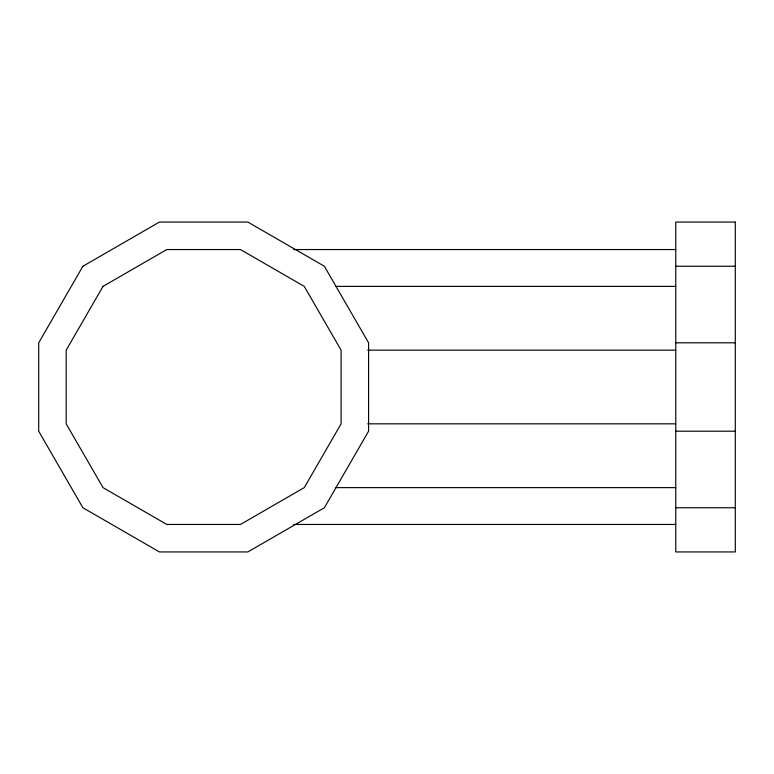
<?xml version="1.0" encoding="UTF-8"?>
<svg xmlns="http://www.w3.org/2000/svg" width="774" height="774" viewBox="0 0 774 774"><rect width="100%" height="100%" fill="white"/><g stroke="black" fill="none" stroke-linecap="round" stroke-linejoin="round"><path stroke-width="1.16" d="M293.675 249.547L675.77 249.547M675.77 266.256L735.3 266.256M335.616 286.38L675.77 286.38M675.77 342.805L735.3 342.805M367.669 350.167L675.77 350.167M367.669 423.833L675.77 423.833M675.77 431.195L735.3 431.195M335.616 487.62L675.77 487.62M675.77 507.744L735.3 507.744M293.675 524.453L675.77 524.453M82.895 266.256L38.7 342.805L38.7 431.195L82.895 507.744L159.444 551.939L247.835 551.939L324.383 507.744L368.579 431.195L368.579 342.805L324.383 266.256L247.835 222.061L159.444 222.061L82.895 266.256M103.019 286.38L66.187 350.167L66.187 423.833L103.019 487.62L166.807 524.453L240.472 524.453L304.259 487.62L341.092 423.833L341.092 350.167L304.259 286.38L240.472 249.547L166.807 249.547L103.019 286.38M735.3 222.061L675.77 222.061L675.77 551.939L735.3 551.939L735.3 222.061"/></g></svg>
